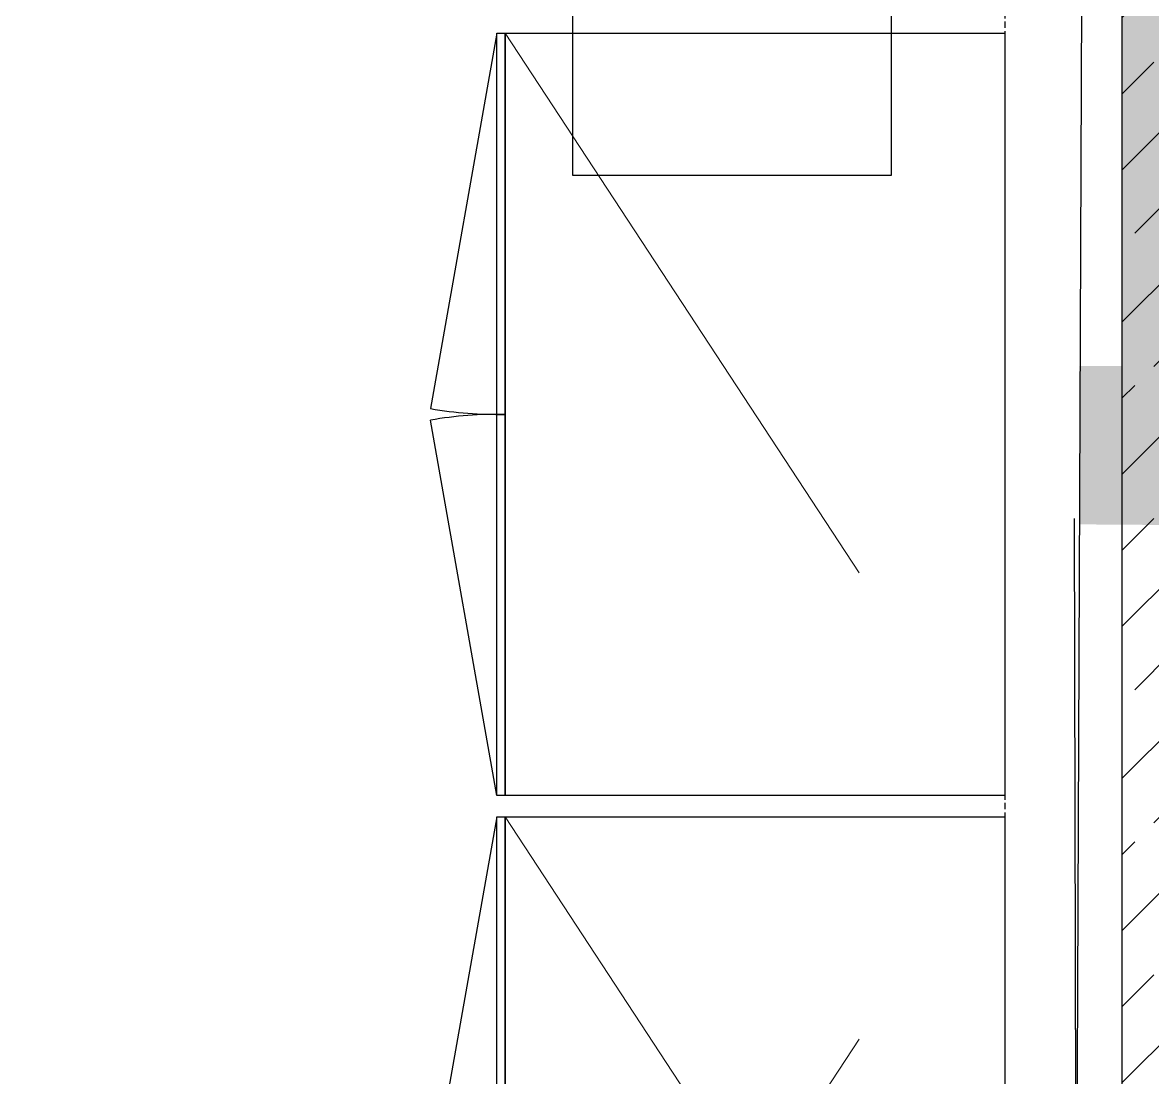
# Model space of a CAD drawing. Header units: millimetres. Extents: x 2562 to 7288, y 778 to 5635.
# Drawn here: x 5900.8 to 6034.2, y 1444.8 to 1569.4 of the extents above; entities that cross this region are included whole.
import ezdxf

# ---------------------------------------------------------------- set-up
doc = ezdxf.new("R2010")
doc.units = ezdxf.units.MM
doc.linetypes.add('HIDDEN', pattern=[0.375, 0.25, -0.125])
doc.linetypes.add('x-ref_base elevations 1$0$DASHEDX2', pattern=[38.1, 25.4, -12.7])
for name, color, linetype in [('0-gnl-gor3', 252, 'Continuous'), ('0-gnl-mevcut', 253, 'Continuous'), ('0-gnl-ust', 191, 'HIDDEN'), ('2-tef-sabit', 251, 'Continuous'), ('4-dsm-gorunus', 241, 'Continuous'), ('a-wall', 4, 'Continuous'), ('BH-DO-NOTLAR', 12, 'Continuous'), ('DUV-SOLİD', 251, 'Continuous')]:
    doc.layers.add(name, color=color, linetype=linetype)
doc.layers.add('x-ref_base plan 1$0$SHG-WALL-HATCH', color=252, linetype='Continuous', lineweight=5)
doc.layers.add('x-ref_base plan 1$0$SHG-WALLS-EXISTING', color=214, linetype='Continuous', lineweight=18)

# ---------------------------------------------------------------- blocks, each defined once
blk = doc.blocks.new('REINFORCEMENT')
at = {"layer": 'DUV-SOLİD'}
h = blk.add_hatch(dxfattribs=at)
h.set_pattern_fill('ANSI33', color=256, scale=2, style=0)
h.set_pattern_definition([(45, (-31498.619, -9036.518), (-8.980256, 8.980256), []), (45, (-31489.638, -9036.518), (-8.980256, 8.980256), [6.35, -3.175])])
h.paths.add_polyline_path([(-27829.95, -7144.2), (-27809.95, -7144.5), (-27809.95, -6608.7), (-28244.95, -6608.7), (-28244.95, -6633.7), (-27829.95, -6633.7)])
at = {"layer": 'a-wall'}
blk.add_line((-27829.95, -6633.7), (-27829.95, -7144.2), dxfattribs=at)
blk = doc.blocks.new('DELIUNIT')
at = {"layer": '0-gnl-gor3', "linetype": 'x-ref_base elevations 1$0$DASHEDX2', "lineweight": 0, "ltscale": 3}
for p, q in [((-122.5, 73.94), (-32.5, 132.94)), ((-30, 73.94), (60, 132.94)), ((60, 73.94), (-30, 132.94))]:
    blk.add_line(p, q, dxfattribs=at)
at = {"layer": '0-gnl-gor3'}
for p, q in [((-122.5, 72.94), (-78.18, 65.13)), ((-32.5, 72.94), (-76.81, 65.13)), ((-30, 72.94), (14.32, 65.13))]:
    blk.add_line(p, q, dxfattribs=at)
for points in [[(-122.5, 132.94), (-32.5, 132.94), (-32.5, 73.94), (-122.5, 73.94)], [(-30, 132.94), (60, 132.94), (60, 73.94), (-30, 73.94)], [(-137.25, 81.91), (-137.25, 119.51), (-105.7, 119.51), (-105.7, 81.91)], [(-122.5, 73.94), (-77.5, 73.94), (-77.5, 72.94), (-122.5, 72.94)], [(-77.5, 73.94), (-32.5, 73.94), (-32.5, 72.94), (-77.5, 72.94)], [(-30, 73.94), (15, 73.94), (15, 72.94), (-30, 72.94)]]:
    blk.add_lwpolyline(points, close=True, dxfattribs=at)
for centre, start, end in [((-122.5, 72.94), 350, 1.2733), ((-32.5, 72.94), 178.7267, 190)]:
    blk.add_arc(centre, 45, start, end, dxfattribs=at)
blk = doc.blocks.new('boh')
at = {"layer": '0-gnl-mevcut'}
blk.add_blockref('REINFORCEMENT', (-22625.96, -13503.28), dxfattribs=at)
blk.add_blockref('REINFORCEMENT', (-22625.96, -13503.28), dxfattribs=at)
blk.add_blockref('REINFORCEMENT', (-22625.96, -13503.28), dxfattribs=at)

msp = doc.modelspace()

# ---------------------------------------------------------------- hatches: boundary and pattern name
at = {"layer": 'x-ref_base plan 1$0$SHG-WALL-HATCH'}
msp.add_hatch(color=256, dxfattribs=at).paths.add_polyline_path([(6135.09, 2052.16), (6376.03, 2052.16), (6375.98, 2133.33), (5590.6, 2133.34), (5590.6, 2039.61), (6030.6, 2039.61), (6030.6, 1528.8), (6025.6, 1528.8), (6025.6, 1510.11), (6087.65, 1509.66), (6135.09, 1509.66), (6135.09, 1529.87)])

# ---------------------------------------------------------------- linework, layer by layer
at = {"color": 1, "ltscale": 3}
msp.add_lwpolyline([(5644.8, 2189.91), (5525.37, 2188.11), (5525.37, 1932.57), (5430.8, 1932.57), (5430.8, 1804.47), (6026.8, 1804.47), (6025, 1368.27)], dxfattribs=at)
at = {"layer": '0-gnl-ust', "ltscale": 3}
msp.add_lwpolyline([(5427, 1802.67), (5427, 1794.47), (6016.8, 1794.47), (6016.8, 1370.07)], dxfattribs=at)
at = {"layer": '4-dsm-gorunus'}
msp.add_line((6025.6, 1282.5), (6025, 1510.79), dxfattribs=at)
at = {"layer": '4-dsm-gorunus', "elevation": 6.72}
msp.add_lwpolyline([(4630.1, 1367.79), (4630.1, 1348.27), (4657.1, 1348.27), (4657.1, 1303.27), (4666.1, 1303.27), (4665.96, 1284.58), (5150.1, 1284.27), (5150.1, 1303.27), (5159.1, 1303.27), (5159.1, 1348.27), (5167.5, 1348.27), (5167.5, 1434.87), (5269.7, 1434.87), (5269.7, 1368.87), (5424.5, 1368.87), (5424.5, 1434.87), (5520.2, 1434.87), (5520.2, 1345.27), (5532.6, 1345.27), (5532.6, 1306.27), (5538.6, 1306.18), (5538.6, 1282.5), (6025.6, 1282.5), (6025, 1510.79)], dxfattribs=at)
at = {"layer": 'x-ref_base plan 1$0$SHG-WALLS-EXISTING'}
msp.add_lwpolyline([(5590.6, 1927.77), (5590.6, 1809.27), (6030.6, 1809.27), (6030.6, 1298.77)], dxfattribs=at)

# ---------------------------------------------------------------- block references
at = {"layer": '0-gnl-mevcut'}
msp.add_blockref('REINFORCEMENT', (33860.55, 8442.97), dxfattribs=at)
msp.add_blockref('REINFORCEMENT', (33860.55, 8442.97), dxfattribs=at)
msp.add_blockref('REINFORCEMENT', (33860.55, 8442.97), dxfattribs=at)
msp.add_blockref('REINFORCEMENT', (33860.55, 8442.97), dxfattribs=at)
at = {"layer": '2-tef-sabit', "rotation": 270}
msp.add_blockref('DELIUNIT', (5883.85, 1445.6), dxfattribs=at)
at = {"layer": 'BH-DO-NOTLAR'}
msp.add_blockref('boh', (56486.51, 21946.25), dxfattribs=at)

doc.saveas('drawing.dxf')
